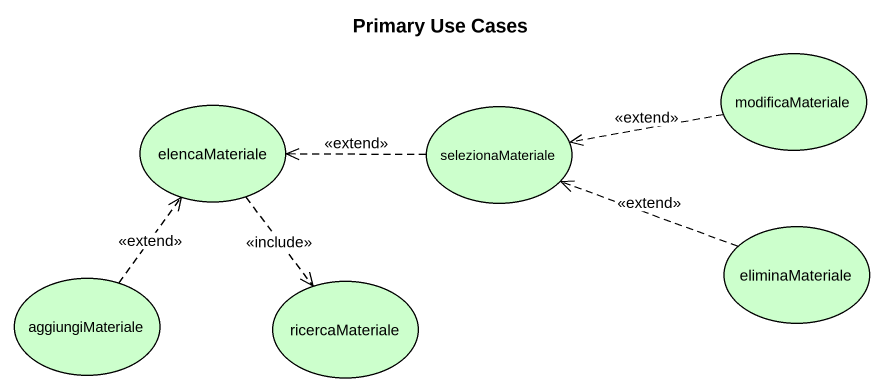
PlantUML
@startuml
title Primary Use Cases
usecase modificaMateriale #CCFFCC
usecase elencaMateriale #CCFFCC
usecase selezionaMateriale #CCFFCC
usecase eliminaMateriale #CCFFCC
usecase aggiungiMateriale #CCFFCC
usecase ricercaMateriale #CCFFCC
modificaMateriale .left.> selezionaMateriale : <<extend>>
elencaMateriale ..> ricercaMateriale : <<include>>
selezionaMateriale .left.> elencaMateriale : <<extend>>
eliminaMateriale .left.> selezionaMateriale : <<extend>>
aggiungiMateriale .up.> elencaMateriale : <<extend>>
@enduml
